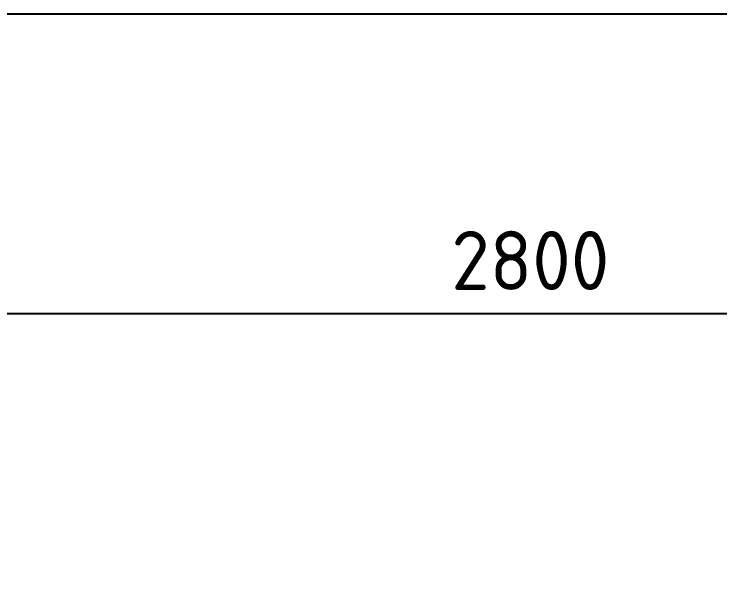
# Model space of a CAD drawing. Header units: millimetres. Extents: x 0 to 420, y 0 to 297.
# Drawn here: x 179.39 to 209.28, y 267.62 to 292.5 of the extents above; entities that cross this region are included whole.
import ezdxf
from ezdxf.enums import TextEntityAlignment as Align

# ---------------------------------------------------------------- set-up
doc = ezdxf.new("R2010")
doc.units = ezdxf.units.MM
doc.header["$LTSCALE"] = 10
for name, color, linetype in [('T25', 1, 'Continuous'), ('TBLK18', 4, 'Continuous'), ('TBLK25', 1, 'Continuous'), ('TBLK35', 3, 'Continuous'), ('TBLK50', 7, 'Continuous')]:
    doc.layers.add(name, color=color, linetype=linetype)
doc.styles.add('ISO', font='iso3098b')
doc.styles.add('ISO3098B', font='iso3098b.shx')
doc.dimstyles.new('SIGNSDIM', dxfattribs={"dimtxt": 2.5, "dimasz": 0.2, "dimexe": 1, "dimexo": 1, "dimgap": 1, "dimtad": 1, "dimtoh": 1, "dimdec": 4, "dimlfac": 20, "dimrnd": 1, "dimdsep": 46, "dimtxsty": 'ISO3098B', "dimblk": 'SGNDIM', "dimcen": 2.5, "dimse1": 1, "dimse2": 1, "dimadec": 0, "dimazin": 0, "dimtfac": 1, "dimtdec": 4, "dimtix": 1, "dimtmove": 0, "dimatfit": 3, "dimldrblk": 'SGNDIM', "dimfxl": 1, "dimtolj": 1, "dimtzin": 0, "dimarcsym": 0})

# ---------------------------------------------------------------- blocks, each defined once
blk = doc.blocks.new('SGNDIM')
for p, q in [((0, 4.5), (0, -4.5)), ((0, 0), (-1, 0))]:
    blk.add_line(p, q)
blk = doc.blocks.new('*D21')
at = {"layer": 'Defpoints', "color": 0, "transparency": 16777216}
for p in [(271.252, 279.823), (131.252, 267.896), (271.252, 267.624)]:
    blk.add_point(p, dxfattribs=at)
at = {"layer": 'T25', "color": 0, "lineweight": -2, "transparency": 16777216}
for p, q in [((131.252, 268.896), (131.252, 280.823)), ((271.252, 268.624), (271.252, 280.823)), ((131.452, 279.823), (271.052, 279.823))]:
    blk.add_line(p, q, dxfattribs=at)
at = {"layer": 'T25', "color": 0, "lineweight": -2, "transparency": 16777216, "xscale": 0.2, "yscale": 0.2, "zscale": 0.2, "rotation": 180}
blk.add_blockref('SGNDIM', (131.252, 279.823), dxfattribs=at)
at = {"layer": 'T25', "color": 0, "lineweight": -2, "transparency": 16777216, "xscale": 0.2, "yscale": 0.2, "zscale": 0.2}
blk.add_blockref('SGNDIM', (271.252, 279.823), dxfattribs=at)
at = {"layer": 'T25', "color": 0, "transparency": 16777216, "insert": (201.252, 282.073), "char_height": 2.5, "attachment_point": 5, "style": 'ISO3098B'}
blk.add_mtext('\\A1;2800', dxfattribs=at)
blk = doc.blocks.new('A3BBLK')
at = {"layer": 'TBLK50'}
blk.add_line((415.5, 292.5), (13, 292.5), dxfattribs=at)
blk = doc.blocks.new('a3_in_vtblk std dwg')
blk.add_blockref('A3BBLK', (0, 0))
at = {"layer": 'TBLK18', "style": 'ISO'}
blk.add_attdef('MR_DIRECTORATE', text='', height=1.5, dxfattribs=at).set_placement((381.5, 68.119), align=Align.CENTER)
for tag, p in [('STREET_NAME', (355.514, 62.1)), ('SUBURB_POSTCODE', (388.488, 62.1)), ('TELEPHONE_NO.', (368.306, 59.836)), ('FAX_NO.', (393.555, 59.836))]:
    blk.add_attdef(tag, p, '', height=1.5, dxfattribs=at)
at = {"layer": 'TBLK25', "style": 'ISO'}
for tag, height, p in [('MR_BRANCH', 2, (381.5, 65.199)), ('ROAD_SECTION', 1.75, (384.5, 29.162)), ('SLK', 1.75, (384.5, 26.108)), ('CHAINAGE', 1.75, (384.5, 19.205))]:
    blk.add_attdef(tag, text='', height=height, dxfattribs=at).set_placement(p, align=Align.CENTER)
for tag, p, height in [('FILE_NUMBER', (371.773, 54.237), 2.5), ('DESIGNED_/_DRAWN', (371.773, 49.487), 2), ('VERIFIED', (371.773, 44.487), 2), ('APPROVED', (371.773, 39.487), 2), ('LOCAL_AUTHORITY', (370.48, 16.733), 1.25)]:
    blk.add_attdef(tag, p, '', height=height, dxfattribs=at)
at = {"layer": 'TBLK35', "style": 'ISO', "width": 0.9}
for tag, p in [('ROAD_PROJECT&NUMBER', (384.5, 32.231)), ('DRAWING_DESCRIPTION', (384.5, 22.288))]:
    blk.add_attdef(tag, text='', height=2.5, dxfattribs=at).set_placement(p, align=Align.CENTER)
at = {"layer": 'TBLK50', "style": 'ISO'}
blk.add_attdef('MRWA_DRG_NUMBER', (356.288, 6.085), '', height=5, dxfattribs=at)

msp = doc.modelspace()

# ---------------------------------------------------------------- block references
msp.add_blockref('a3_in_vtblk std dwg', (0.0000008, 0.0000001))

# ---------------------------------------------------------------- dimensions: what is measured, and where the dimension line sits
at = {"layer": 'T25'}
dim = msp.add_linear_dim(base=(271.2524574, 279.8226422), p1=(131.2524574, 267.8958622), p2=(271.2524574, 267.6240532), dimstyle='SIGNSDIM', override={"dimse1": 0, "dimse2": 0}, dxfattribs=at)
dim.commit()
dim.dimension.update_dxf_attribs({"geometry": '*D21', "text_midpoint": (201.2524574, 282.0726422)})

doc.saveas('drawing.dxf')
